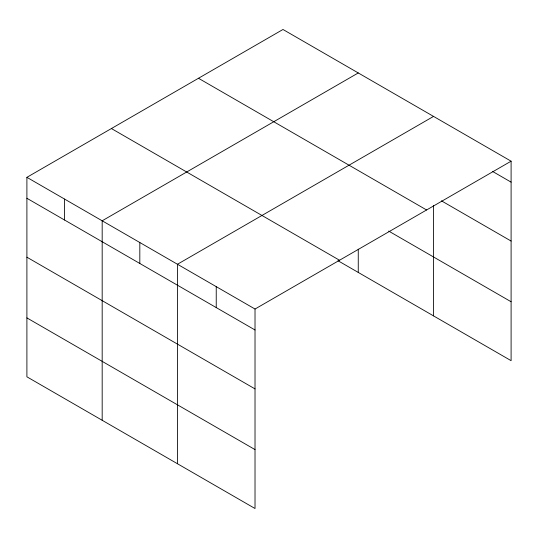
<?xml version="1.0" encoding="UTF-8"?>
<svg xmlns="http://www.w3.org/2000/svg" width="538" height="538" viewBox="0 0 538 538"><rect width="100%" height="100%" fill="white"/><g stroke="black" fill="none" stroke-linecap="round" stroke-linejoin="round"><path stroke-width="0.81" d="M26.9 177.332L255.019 309.034L255.019 508.518L26.9 376.815L26.9 177.332L282.981 29.482L511.1 161.185L511.1 360.668L337.992 260.728M358.261 72.946L102.18 220.795L102.18 420.279M433.541 116.41L177.459 264.252L177.459 463.736M255.019 309.034L511.1 161.185M492.431 171.36L511.1 182.14M441.442 200.835L511.1 241.051M198.475 78.272L426.594 209.975M388.665 231.064L511.1 301.751M111.406 128.542L339.525 260.244M26.9 198.28L255.019 329.982M26.9 257.198L255.019 388.9M26.9 317.897L255.019 449.6M433.541 205.422L433.541 315.887M358.261 249.195L358.261 272.43M216.236 286.646L216.236 307.595M139.819 242.524L139.819 263.472M64.54 199.06L64.54 220.015"/></g></svg>
